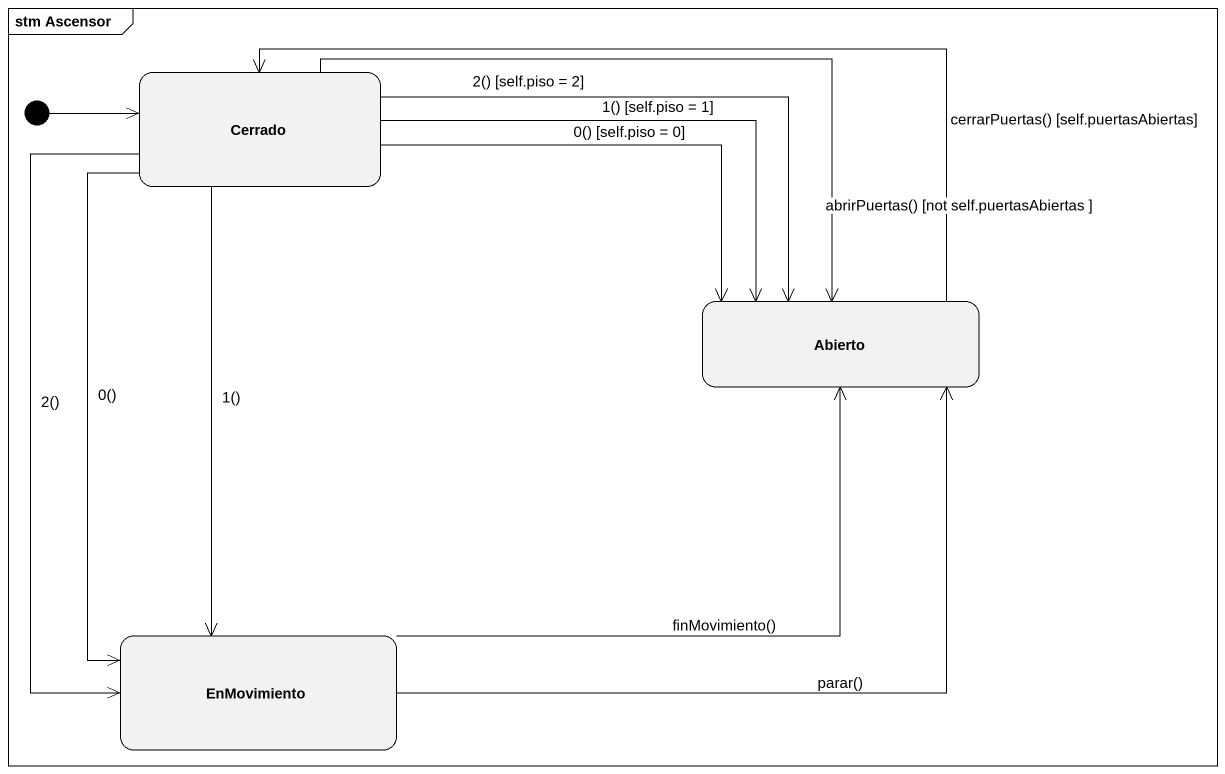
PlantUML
@startuml
mainframe stm Ascensor
hide empty description
state Cerrado
state Abierto
state EnMovimiento
[*] -right-> Cerrado
Cerrado -right-> Abierto : abrirPuertas() [not self.puertasAbiertas ]
Cerrado -right-> Abierto : 1() [self.piso = 1]
Cerrado -right-> Abierto : 2() [self.piso = 2]
Cerrado -right-> Abierto : 0() [self.piso = 0]
Cerrado --> EnMovimiento : 0()
Cerrado --> EnMovimiento : 1()
Cerrado --> EnMovimiento : 2()
Abierto -left-> Cerrado : cerrarPuertas() [self.puertasAbiertas]
EnMovimiento -right-> Abierto : finMovimiento()
EnMovimiento -right-> Abierto : parar()
@enduml
